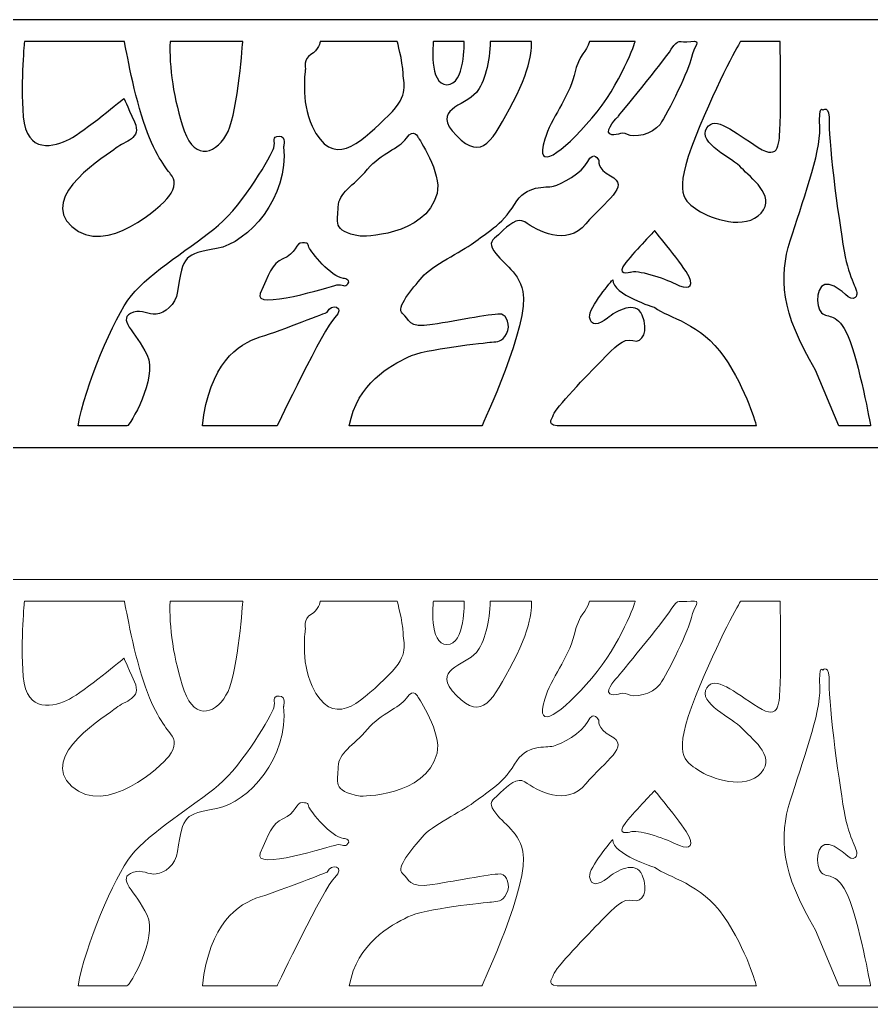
# Model space of a CAD drawing. Header units: centimetres. Extents: x -18.3 to 17.5, y 16.3 to 23.2.
# Drawn here: x -4.81 to 1.12, y 16.28 to 23.16 of the extents above; entities that cross this region are included whole.
import ezdxf

# ---------------------------------------------------------------- set-up
doc = ezdxf.new("R2010")
doc.units = ezdxf.units.CM
doc.header["$MEASUREMENT"] = 0
doc.layers.add('layer 1', color=7, linetype='Continuous')

msp = doc.modelspace()

# ---------------------------------------------------------------- linework, layer by layer
at = {"layer": 'layer 1', "color": 177}
for points, knots in [([(-18.25064, 23.15894), (-18.25064, 23.15894), (17.49734, 23.15894), (17.49734, 23.15894), (17.49734, 23.15894), (17.49734, 23.15894), (17.49734, 20.17994), (17.49734, 20.17994), (17.49734, 20.17994), (17.49734, 20.17994), (-18.25064, 20.17994), (-18.25064, 20.17994), (-18.25064, 20.17994), (-18.25064, 20.17994), (-18.25064, 23.15894), (-18.25064, 23.15894)], [0, 0, 0, 0, 0.2, 0.2, 0.2, 0.2, 0.4, 0.4, 0.4, 0.4, 0.6, 0.6, 0.6, 0.6, 1, 1, 1, 1]), ([(-4.77933, 23.00815), (-4.77933, 23.00815), (-4.08316, 23.00815), (-4.08316, 23.00815), (-4.08316, 23.00815), (-4.08316, 23.00815), (-4.02549, 22.67717), (-3.95135, 22.45073), (-3.95135, 22.45073), (-3.8772, 22.2243), (-3.79481, 22.12549), (-3.76185, 22.08432), (-3.76185, 22.08432), (-3.7289, 22.04315), (-3.72478, 21.99375), (-3.77421, 21.92788), (-3.77421, 21.92788), (-3.82364, 21.862), (-4.21086, 21.50382), (-4.44978, 21.71791), (-4.44978, 21.71791), (-4.68871, 21.93199), (-4.1985, 22.21607), (-4.14083, 22.26547), (-4.14083, 22.26547), (-4.08316, 22.31487), (-3.95958, 22.32723), (-4.01313, 22.44662), (-4.01313, 22.44662), (-4.06669, 22.56601), (-4.08728, 22.6113), (-4.08728, 22.6113), (-4.08728, 22.6113), (-4.08728, 22.6113), (-4.36328, 22.38075), (-4.46626, 22.32723), (-4.46626, 22.32723), (-4.56924, 22.2737), (-4.76697, 22.22018), (-4.78757, 22.48367), (-4.78757, 22.48367), (-4.80816, 22.74716), (-4.77933, 23.00815), (-4.77933, 23.00815)], [0, 0, 0, 0, 0.0833333, 0.0833333, 0.0833333, 0.0833333, 0.1666667, 0.1666667, 0.1666667, 0.1666667, 0.25, 0.25, 0.25, 0.25, 0.3333333, 0.3333333, 0.3333333, 0.3333333, 0.4166667, 0.4166667, 0.4166667, 0.4166667, 0.5, 0.5, 0.5, 0.5, 0.5833333, 0.5833333, 0.5833333, 0.5833333, 0.6666667, 0.6666667, 0.6666667, 0.6666667, 0.75, 0.75, 0.75, 0.75, 0.8333333, 0.8333333, 0.8333333, 0.8333333, 1, 1, 1, 1]), ([(-3.76598, 23.00815), (-3.76598, 23.00815), (-3.2593, 23.00815), (-3.2593, 23.00815), (-3.2593, 23.00815), (-3.2593, 23.00815), (-3.29225, 22.53308), (-3.36228, 22.38075), (-3.36228, 22.38075), (-3.43231, 22.22842), (-3.59296, 22.16666), (-3.66711, 22.38486), (-3.66711, 22.38486), (-3.74126, 22.60306), (-3.77421, 22.83524), (-3.76598, 23.00815)], [0, 0, 0, 0, 0.2, 0.2, 0.2, 0.2, 0.4, 0.4, 0.4, 0.4, 0.6, 0.6, 0.6, 0.6, 1, 1, 1, 1]), ([(-2.71967, 23.00815), (-2.71967, 23.00815), (-2.18415, 23.00815), (-2.18415, 23.00815), (-2.18415, 23.00815), (-2.18415, 23.00815), (-2.14708, 22.87479), (-2.14296, 22.78421), (-2.14296, 22.78421), (-2.13884, 22.69364), (-2.09765, 22.62777), (-2.27478, 22.46309), (-2.27478, 22.46309), (-2.45191, 22.29841), (-2.63292, 22.11471), (-2.77734, 22.4178), (-2.77734, 22.4178), (-2.85972, 22.59071), (-2.82265, 22.81715), (-2.82265, 22.81715), (-2.82265, 22.81715), (-2.82265, 22.81715), (-2.83912, 22.88714), (-2.78557, 22.91596), (-2.78557, 22.91596), (-2.73202, 22.94477), (-2.71967, 23.00815), (-2.71967, 23.00815)], [0, 0, 0, 0, 0.125, 0.125, 0.125, 0.125, 0.25, 0.25, 0.25, 0.25, 0.375, 0.375, 0.375, 0.375, 0.5, 0.5, 0.5, 0.5, 0.625, 0.625, 0.625, 0.625, 0.75, 0.75, 0.75, 0.75, 1, 1, 1, 1]), ([(-1.93288, 23.00815), (-1.93288, 23.00815), (-1.71867, 23.00815), (-1.71867, 23.00815), (-1.71867, 23.00815), (-1.71867, 23.00815), (-1.71043, 22.70599), (-1.83813, 22.70599), (-1.83813, 22.70599), (-1.96583, 22.70599), (-1.93288, 23.00815), (-1.93288, 23.00815)], [0, 0, 0, 0, 0.25, 0.25, 0.25, 0.25, 0.5, 0.5, 0.5, 0.5, 1, 1, 1, 1]), ([(-1.53742, 23.00815), (-1.53742, 23.00815), (-1.24907, 23.00815), (-1.24907, 23.00815), (-1.24907, 23.00815), (-1.24907, 23.00815), (-1.23259, 22.8542), (-1.37677, 22.5866), (-1.37677, 22.5866), (-1.52094, 22.31899), (-1.59097, 22.16666), (-1.77222, 22.35193), (-1.77222, 22.35193), (-1.95347, 22.53719), (-1.71867, 22.55366), (-1.63216, 22.65247), (-1.63216, 22.65247), (-1.57865, 22.71359), (-1.53742, 22.87229), (-1.53742, 23.00815)], [0, 0, 0, 0, 0.1666667, 0.1666667, 0.1666667, 0.1666667, 0.3333333, 0.3333333, 0.3333333, 0.3333333, 0.5, 0.5, 0.5, 0.5, 0.6666667, 0.6666667, 0.6666667, 0.6666667, 1, 1, 1, 1]), ([(-0.84528, 23.00815), (-0.84528, 23.00815), (-0.52667, 23.00815), (-0.52667, 23.00815), (-0.52667, 23.00815), (-0.52667, 23.00815), (-0.62354, 22.71328), (-0.83021, 22.47221), (-0.83021, 22.47221), (-1.03688, 22.23115), (-1.23026, 22.08662), (-1.15743, 22.32585), (-1.15743, 22.32585), (-1.11223, 22.47436), (-0.99382, 22.60781), (-0.95292, 22.77139), (-0.95292, 22.77139), (-0.91202, 22.93497), (-0.86896, 22.92636), (-0.84528, 23.00815)], [0, 0, 0, 0, 0.1666667, 0.1666667, 0.1666667, 0.1666667, 0.3333333, 0.3333333, 0.3333333, 0.3333333, 0.5, 0.5, 0.5, 0.5, 0.6666667, 0.6666667, 0.6666667, 0.6666667, 1, 1, 1, 1]), ([(-0.64715, 22.48367), (-0.64715, 22.48367), (-0.7419, 22.38898), (-0.70482, 22.36428), (-0.70482, 22.36428), (-0.66775, 22.33958), (-0.62244, 22.38486), (-0.58124, 22.36016), (-0.58124, 22.36016), (-0.54005, 22.33546), (-0.40823, 22.35604), (-0.35468, 22.43015), (-0.35468, 22.43015), (-0.30113, 22.50426), (-0.14871, 22.82127), (-0.13635, 22.89537), (-0.13635, 22.89537), (-0.124, 22.96948), (-0.05397, 23.0205), (-0.14048, 23.00815), (-0.14048, 23.00815), (-0.22698, 22.9958), (-0.22286, 23.03535), (-0.27641, 22.95301), (-0.27641, 22.95301), (-0.32996, 22.87067), (-0.64715, 22.48367), (-0.64715, 22.48367)], [0, 0, 0, 0, 0.125, 0.125, 0.125, 0.125, 0.25, 0.25, 0.25, 0.25, 0.375, 0.375, 0.375, 0.375, 0.5, 0.5, 0.5, 0.5, 0.625, 0.625, 0.625, 0.625, 0.75, 0.75, 0.75, 0.75, 1, 1, 1, 1]), ([(0.20555, 23.00815), (0.20555, 23.00815), (0.48154, 23.00815), (0.48154, 23.00815), (0.48154, 23.00815), (0.48154, 23.00815), (0.48978, 22.54543), (0.48154, 22.42603), (0.48154, 22.42603), (0.4733, 22.30664), (0.48505, 22.17077), (0.32913, 22.26959), (0.32913, 22.26959), (0.16024, 22.37663), (0.02842, 22.49602), (-0.02925, 22.40545), (-0.02925, 22.40545), (-0.09695, 22.29912), (0.15612, 22.19136), (0.21379, 22.12549), (0.21379, 22.12549), (0.27146, 22.05962), (0.45683, 21.93611), (0.34973, 21.8126), (0.34973, 21.8126), (0.24262, 21.68909), (-0.00042, 21.77143), (-0.09104, 21.83319), (-0.09104, 21.83319), (-0.18167, 21.89494), (-0.27229, 21.93199), (-0.10752, 22.34369), (-0.10752, 22.34369), (0.05725, 22.75539), (0.20555, 23.00815), (0.20555, 23.00815)], [0, 0, 0, 0, 0.1, 0.1, 0.1, 0.1, 0.2, 0.2, 0.2, 0.2, 0.3, 0.3, 0.3, 0.3, 0.4, 0.4, 0.4, 0.4, 0.5, 0.5, 0.5, 0.5, 0.6, 0.6, 0.6, 0.6, 0.7, 0.7, 0.7, 0.7, 0.8, 0.8, 0.8, 0.8, 1, 1, 1, 1]), ([(0.88936, 20.32913), (0.88936, 20.32913), (1.1118, 20.32913), (1.1118, 20.32913), (1.1118, 20.32913), (1.1118, 20.32913), (1.02941, 20.77923), (0.95527, 20.95215), (0.95527, 20.95215), (0.88112, 21.12506), (0.81521, 21.07566), (0.7699, 21.11683), (0.7699, 21.11683), (0.72458, 21.158), (0.7287, 21.33915), (0.82345, 21.31445), (0.82345, 21.31445), (0.91819, 21.28974), (0.96762, 21.18682), (1.0047, 21.22387), (1.0047, 21.22387), (1.04177, 21.26092), (0.97175, 21.32268), (0.93467, 21.50794), (0.93467, 21.50794), (0.89759, 21.69321), (0.81933, 22.29017), (0.82345, 22.43427), (0.82345, 22.43427), (0.82757, 22.57836), (0.77814, 22.52896), (0.77814, 22.52896), (0.77814, 22.52896), (0.77814, 22.52896), (0.7493, 22.57836), (0.75754, 22.40545), (0.75754, 22.40545), (0.76578, 22.23254), (0.62984, 21.87024), (0.55157, 21.6191), (0.55157, 21.6191), (0.4733, 21.36797), (0.48566, 21.12094), (0.7287, 20.71748), (0.7287, 20.71748), (0.7287, 20.71748), (0.88936, 20.32913), (0.88936, 20.32913)], [0, 0, 0, 0, 0.0769231, 0.0769231, 0.0769231, 0.0769231, 0.1538462, 0.1538462, 0.1538462, 0.1538462, 0.2307692, 0.2307692, 0.2307692, 0.2307692, 0.3076923, 0.3076923, 0.3076923, 0.3076923, 0.3846154, 0.3846154, 0.3846154, 0.3846154, 0.4615385, 0.4615385, 0.4615385, 0.4615385, 0.5384615, 0.5384615, 0.5384615, 0.5384615, 0.6153846, 0.6153846, 0.6153846, 0.6153846, 0.6923077, 0.6923077, 0.6923077, 0.6923077, 0.7692308, 0.7692308, 0.7692308, 0.7692308, 0.8461538, 0.8461538, 0.8461538, 0.8461538, 1, 1, 1, 1]), ([(-2.44129, 21.65068), (-2.44129, 21.65068), (-1.9864, 21.6426), (-1.90723, 21.94939), (-1.90723, 21.94939), (-1.87103, 22.08969), (-2.03848, 22.33862), (-2.03848, 22.33862), (-2.03848, 22.33862), (-2.03848, 22.33862), (-2.06564, 22.41103), (-2.11995, 22.33409), (-2.11995, 22.33409), (-2.17426, 22.25715), (-2.29193, 22.23452), (-2.3915, 22.11685), (-2.3915, 22.11685), (-2.49107, 21.99918), (-2.59517, 21.95392), (-2.59517, 21.85435), (-2.59517, 21.85435), (-2.59517, 21.75478), (-2.64495, 21.68689), (-2.44129, 21.65068)], [0, 0, 0, 0, 0.1428571, 0.1428571, 0.1428571, 0.1428571, 0.2857143, 0.2857143, 0.2857143, 0.2857143, 0.4285714, 0.4285714, 0.4285714, 0.4285714, 0.5714286, 0.5714286, 0.5714286, 0.5714286, 0.7142857, 0.7142857, 0.7142857, 0.7142857, 1, 1, 1, 1]), ([(-4.40552, 20.32913), (-4.40552, 20.32913), (-4.08418, 20.32913), (-4.06608, 20.32913), (-4.06608, 20.32913), (-4.04797, 20.32913), (-3.84883, 20.65952), (-3.92577, 20.82245), (-3.92577, 20.82245), (-4.00271, 20.98538), (-4.14754, 21.08043), (-4.02082, 21.12116), (-4.02082, 21.12116), (-3.95768, 21.14145), (-3.91991, 21.102), (-3.86253, 21.10863), (-3.86253, 21.10863), (-3.80475, 21.1153), (-3.72754, 21.16832), (-3.71306, 21.26598), (-3.71306, 21.26598), (-3.6756, 21.51864), (-3.66327, 21.52396), (-3.4415, 21.56469), (-3.4415, 21.56469), (-3.21973, 21.60543), (-2.93913, 21.92224), (-2.97534, 22.27526), (-2.97534, 22.27526), (-2.97534, 22.27526), (-2.95271, 22.34767), (-3.00702, 22.34767), (-3.00702, 22.34767), (-3.06133, 22.34767), (-3.02965, 22.31146), (-3.04323, 22.2662), (-3.04323, 22.2662), (-3.0568, 22.22095), (-3.25594, 21.87245), (-3.42793, 21.72762), (-3.42793, 21.72762), (-3.59991, 21.5828), (-3.90767, 21.39724), (-4.03439, 21.23883), (-4.03439, 21.23883), (-4.16112, 21.08043), (-4.36026, 20.60068), (-4.40552, 20.32913)], [0, 0, 0, 0, 0.0769231, 0.0769231, 0.0769231, 0.0769231, 0.1538462, 0.1538462, 0.1538462, 0.1538462, 0.2307692, 0.2307692, 0.2307692, 0.2307692, 0.3076923, 0.3076923, 0.3076923, 0.3076923, 0.3846154, 0.3846154, 0.3846154, 0.3846154, 0.4615385, 0.4615385, 0.4615385, 0.4615385, 0.5384615, 0.5384615, 0.5384615, 0.5384615, 0.6153846, 0.6153846, 0.6153846, 0.6153846, 0.6923077, 0.6923077, 0.6923077, 0.6923077, 0.7692308, 0.7692308, 0.7692308, 0.7692308, 0.8461538, 0.8461538, 0.8461538, 0.8461538, 1, 1, 1, 1]), ([(-2.51822, 20.32913), (-2.51822, 20.32913), (-1.59495, 20.32913), (-1.59495, 20.32913), (-1.59495, 20.32913), (-1.59495, 20.32913), (-1.25975, 21.04693), (-1.30982, 21.26598), (-1.30982, 21.26598), (-1.34602, 21.42439), (-1.46369, 21.4606), (-1.52253, 21.56922), (-1.52253, 21.56922), (-1.5472, 21.61476), (-1.50389, 21.63713), (-1.4652, 21.67496), (-1.4652, 21.67496), (-1.41163, 21.72733), (-1.34617, 21.78442), (-1.29624, 21.75025), (-1.29624, 21.75025), (-1.21025, 21.69142), (-1.00658, 21.57374), (-0.87081, 21.73668), (-0.87081, 21.73668), (-0.73503, 21.89961), (-0.55645, 21.99702), (-0.69882, 22.07159), (-0.69882, 22.07159), (-0.79387, 22.12137), (-0.78029, 22.18021), (-0.78029, 22.18021), (-0.78029, 22.18021), (-0.78029, 22.18021), (-0.81649, 22.25263), (-0.85723, 22.17116), (-0.85723, 22.17116), (-0.89796, 22.08969), (-1.04279, 22.01275), (-1.0971, 21.99918), (-1.0971, 21.99918), (-1.15141, 21.9856), (-1.28266, 22.01728), (-1.36865, 21.87245), (-1.36865, 21.87245), (-1.45464, 21.72762), (-1.57232, 21.66879), (-1.65378, 21.60543), (-1.65378, 21.60543), (-1.73525, 21.54206), (-1.94344, 21.44702), (-2.01133, 21.36556), (-2.01133, 21.36556), (-2.07922, 21.28409), (-2.19689, 21.15284), (-2.1471, 21.11211), (-2.1471, 21.11211), (-2.09732, 21.07137), (-2.11542, 21.00801), (-1.93891, 21.03517), (-1.93891, 21.03517), (-1.7624, 21.06232), (-1.49538, 21.11663), (-1.45917, 21.10758), (-1.45917, 21.10758), (-1.42296, 21.09853), (-1.39128, 21.03064), (-1.42296, 20.9718), (-1.42296, 20.9718), (-1.45464, 20.91297), (-1.48633, 20.91749), (-1.52706, 20.91297), (-1.52706, 20.91297), (-1.56779, 20.90844), (-1.99322, 20.86771), (-2.1109, 20.80887), (-2.1109, 20.80887), (-2.22857, 20.75004), (-2.46392, 20.62784), (-2.51822, 20.32913)], [0, 0, 0, 0, 0.047619, 0.047619, 0.047619, 0.047619, 0.0952381, 0.0952381, 0.0952381, 0.0952381, 0.1428571, 0.1428571, 0.1428571, 0.1428571, 0.1904762, 0.1904762, 0.1904762, 0.1904762, 0.2380952, 0.2380952, 0.2380952, 0.2380952, 0.2857143, 0.2857143, 0.2857143, 0.2857143, 0.3333333, 0.3333333, 0.3333333, 0.3333333, 0.3809524, 0.3809524, 0.3809524, 0.3809524, 0.4285714, 0.4285714, 0.4285714, 0.4285714, 0.4761905, 0.4761905, 0.4761905, 0.4761905, 0.5238095, 0.5238095, 0.5238095, 0.5238095, 0.5714286, 0.5714286, 0.5714286, 0.5714286, 0.6190476, 0.6190476, 0.6190476, 0.6190476, 0.6666667, 0.6666667, 0.6666667, 0.6666667, 0.7142857, 0.7142857, 0.7142857, 0.7142857, 0.7619048, 0.7619048, 0.7619048, 0.7619048, 0.8095238, 0.8095238, 0.8095238, 0.8095238, 0.8571429, 0.8571429, 0.8571429, 0.8571429, 0.9047619, 0.9047619, 0.9047619, 0.9047619, 1, 1, 1, 1]), ([(-0.39172, 21.68909), (-0.39172, 21.68909), (-0.18991, 21.44619), (-0.15283, 21.36797), (-0.15283, 21.36797), (-0.11576, 21.28974), (-0.16931, 21.27739), (-0.24758, 21.31856), (-0.24758, 21.31856), (-0.32585, 21.35973), (-0.51945, 21.42149), (-0.56065, 21.4009), (-0.56065, 21.4009), (-0.56065, 21.4009), (-0.67187, 21.37208), (-0.5936, 21.46677), (-0.5936, 21.46677), (-0.51533, 21.56146), (-0.39172, 21.68909), (-0.39172, 21.68909)], [0, 0, 0, 0, 0.1666667, 0.1666667, 0.1666667, 0.1666667, 0.3333333, 0.3333333, 0.3333333, 0.3333333, 0.5, 0.5, 0.5, 0.5, 0.6666667, 0.6666667, 0.6666667, 0.6666667, 1, 1, 1, 1]), ([(-2.55896, 21.3565), (-2.55896, 21.3565), (-2.50465, 21.35198), (-2.52728, 21.3203), (-2.52728, 21.3203), (-2.54991, 21.28862), (-2.56348, 21.3203), (-2.60422, 21.31124), (-2.60422, 21.31124), (-2.64495, 21.30219), (-3.19396, 21.12817), (-3.13827, 21.25241), (-3.13827, 21.25241), (-3.07943, 21.38366), (-3.05735, 21.46128), (-2.97986, 21.49228), (-2.97986, 21.49228), (-2.88935, 21.52849), (-2.88935, 21.60995), (-2.84409, 21.60543), (-2.84409, 21.60543), (-2.79883, 21.6009), (-2.81241, 21.60543), (-2.79883, 21.57374), (-2.79883, 21.57374), (-2.78525, 21.54206), (-2.64495, 21.36556), (-2.55896, 21.3565)], [0, 0, 0, 0, 0.125, 0.125, 0.125, 0.125, 0.25, 0.25, 0.25, 0.25, 0.375, 0.375, 0.375, 0.375, 0.5, 0.5, 0.5, 0.5, 0.625, 0.625, 0.625, 0.625, 0.75, 0.75, 0.75, 0.75, 1, 1, 1, 1]), ([(-0.39172, 20.32913), (-0.39172, 20.32913), (0.31625, 20.32913), (0.31625, 20.32913), (0.31625, 20.32913), (0.31625, 20.32913), (0.25056, 20.57875), (0.08999, 20.81197), (0.08999, 20.81197), (-0.07058, 21.04518), (-0.29684, 21.08162), (-0.39172, 21.1545), (-0.39172, 21.1545), (-0.39172, 21.1545), (-0.68423, 21.24446), (-0.68423, 21.34738), (-0.68423, 21.34738), (-0.68423, 21.34738), (-0.85312, 21.15388), (-0.84488, 21.08801), (-0.84488, 21.08801), (-0.83664, 21.02214), (-0.78309, 21.03037), (-0.7213, 21.07978), (-0.7213, 21.07978), (-0.65951, 21.12918), (-0.52357, 21.2074), (-0.47826, 21.10036), (-0.47826, 21.10036), (-0.43295, 20.99332), (-0.47414, 20.90275), (-0.54417, 20.92333), (-0.54417, 20.92333), (-0.6142, 20.94391), (-0.66775, 20.87804), (-0.7625, 20.78335), (-0.7625, 20.78335), (-0.85724, 20.68866), (-1.08792, 20.44576), (-1.09616, 20.40871), (-1.09616, 20.40871), (-1.1044, 20.37165), (-1.16207, 20.32501), (-1.03025, 20.32913), (-1.03025, 20.32913), (-0.95568, 20.33146), (-0.39172, 20.32913), (-0.39172, 20.32913)], [0, 0, 0, 0, 0.0769231, 0.0769231, 0.0769231, 0.0769231, 0.1538462, 0.1538462, 0.1538462, 0.1538462, 0.2307692, 0.2307692, 0.2307692, 0.2307692, 0.3076923, 0.3076923, 0.3076923, 0.3076923, 0.3846154, 0.3846154, 0.3846154, 0.3846154, 0.4615385, 0.4615385, 0.4615385, 0.4615385, 0.5384615, 0.5384615, 0.5384615, 0.5384615, 0.6153846, 0.6153846, 0.6153846, 0.6153846, 0.6923077, 0.6923077, 0.6923077, 0.6923077, 0.7692308, 0.7692308, 0.7692308, 0.7692308, 0.8461538, 0.8461538, 0.8461538, 0.8461538, 1, 1, 1, 1]), ([(-3.54107, 20.32913), (-3.54107, 20.32913), (-3.0206, 20.32913), (-3.0206, 20.32913), (-3.0206, 20.32913), (-3.0206, 20.32913), (-2.69473, 21.01253), (-2.61779, 21.08495), (-2.61779, 21.08495), (-2.54085, 21.15736), (-2.64495, 21.18905), (-2.67211, 21.12116), (-2.67211, 21.12116), (-2.67211, 21.12116), (-2.97986, 20.99896), (-3.13827, 20.94917), (-3.13827, 20.94917), (-3.29668, 20.89939), (-3.49129, 20.76361), (-3.54107, 20.32913)], [0, 0, 0, 0, 0.1666667, 0.1666667, 0.1666667, 0.1666667, 0.3333333, 0.3333333, 0.3333333, 0.3333333, 0.5, 0.5, 0.5, 0.5, 0.6666667, 0.6666667, 0.6666667, 0.6666667, 1, 1, 1, 1])]:
    msp.add_open_spline(points, degree=3, knots=knots, dxfattribs=at)
at = {"layer": 'layer 1', "color": 242, "lineweight": 9}
for points, knots in [([(-18.25064, 19.25835), (-18.25064, 19.25835), (17.49734, 19.25835), (17.49734, 19.25835), (17.49734, 19.25835), (17.49734, 19.25835), (17.49734, 16.27935), (17.49734, 16.27935), (17.49734, 16.27935), (17.49734, 16.27935), (-18.25064, 16.27935), (-18.25064, 16.27935), (-18.25064, 16.27935), (-18.25064, 16.27935), (-18.25064, 19.25835), (-18.25064, 19.25835)], [0, 0, 0, 0, 0.2, 0.2, 0.2, 0.2, 0.4, 0.4, 0.4, 0.4, 0.6, 0.6, 0.6, 0.6, 1, 1, 1, 1]), ([(-0.64715, 18.58308), (-0.64715, 18.58308), (-0.7419, 18.48839), (-0.70482, 18.46369), (-0.70482, 18.46369), (-0.66775, 18.43899), (-0.62244, 18.48427), (-0.58124, 18.45957), (-0.58124, 18.45957), (-0.54005, 18.43487), (-0.40823, 18.45545), (-0.35468, 18.52956), (-0.35468, 18.52956), (-0.30113, 18.60367), (-0.14871, 18.92068), (-0.13635, 18.99478), (-0.13635, 18.99478), (-0.124, 19.06889), (-0.05397, 19.11991), (-0.14048, 19.10756), (-0.14048, 19.10756), (-0.22698, 19.09521), (-0.22286, 19.13476), (-0.27641, 19.05242), (-0.27641, 19.05242), (-0.32996, 18.97008), (-0.64715, 18.58308), (-0.64715, 18.58308)], [0, 0, 0, 0, 0.125, 0.125, 0.125, 0.125, 0.25, 0.25, 0.25, 0.25, 0.375, 0.375, 0.375, 0.375, 0.5, 0.5, 0.5, 0.5, 0.625, 0.625, 0.625, 0.625, 0.75, 0.75, 0.75, 0.75, 1, 1, 1, 1]), ([(-4.77933, 19.10756), (-4.77933, 19.10756), (-4.08316, 19.10756), (-4.08316, 19.10756), (-4.08316, 19.10756), (-4.08316, 19.10756), (-4.02549, 18.77658), (-3.95135, 18.55014), (-3.95135, 18.55014), (-3.8772, 18.32371), (-3.79481, 18.2249), (-3.76185, 18.18373), (-3.76185, 18.18373), (-3.7289, 18.14256), (-3.72478, 18.09316), (-3.77421, 18.02729), (-3.77421, 18.02729), (-3.82364, 17.96141), (-4.21086, 17.60323), (-4.44978, 17.81732), (-4.44978, 17.81732), (-4.68871, 18.0314), (-4.1985, 18.31548), (-4.14083, 18.36488), (-4.14083, 18.36488), (-4.08316, 18.41428), (-3.95958, 18.42664), (-4.01313, 18.54603), (-4.01313, 18.54603), (-4.06669, 18.66542), (-4.08728, 18.71071), (-4.08728, 18.71071), (-4.08728, 18.71071), (-4.08728, 18.71071), (-4.36328, 18.48016), (-4.46626, 18.42664), (-4.46626, 18.42664), (-4.56924, 18.37311), (-4.76697, 18.31959), (-4.78757, 18.58308), (-4.78757, 18.58308), (-4.80816, 18.84657), (-4.77933, 19.10756), (-4.77933, 19.10756)], [0, 0, 0, 0, 0.0833333, 0.0833333, 0.0833333, 0.0833333, 0.1666667, 0.1666667, 0.1666667, 0.1666667, 0.25, 0.25, 0.25, 0.25, 0.3333333, 0.3333333, 0.3333333, 0.3333333, 0.4166667, 0.4166667, 0.4166667, 0.4166667, 0.5, 0.5, 0.5, 0.5, 0.5833333, 0.5833333, 0.5833333, 0.5833333, 0.6666667, 0.6666667, 0.6666667, 0.6666667, 0.75, 0.75, 0.75, 0.75, 0.8333333, 0.8333333, 0.8333333, 0.8333333, 1, 1, 1, 1]), ([(-3.76598, 19.10756), (-3.76598, 19.10756), (-3.2593, 19.10756), (-3.2593, 19.10756), (-3.2593, 19.10756), (-3.2593, 19.10756), (-3.29225, 18.63249), (-3.36228, 18.48016), (-3.36228, 18.48016), (-3.43231, 18.32783), (-3.59296, 18.26607), (-3.66711, 18.48427), (-3.66711, 18.48427), (-3.74126, 18.70247), (-3.77421, 18.93465), (-3.76598, 19.10756)], [0, 0, 0, 0, 0.2, 0.2, 0.2, 0.2, 0.4, 0.4, 0.4, 0.4, 0.6, 0.6, 0.6, 0.6, 1, 1, 1, 1]), ([(-2.71967, 19.10756), (-2.71967, 19.10756), (-2.18415, 19.10756), (-2.18415, 19.10756), (-2.18415, 19.10756), (-2.18415, 19.10756), (-2.14708, 18.9742), (-2.14296, 18.88362), (-2.14296, 18.88362), (-2.13884, 18.79305), (-2.09765, 18.72718), (-2.27478, 18.5625), (-2.27478, 18.5625), (-2.45191, 18.39782), (-2.63292, 18.21412), (-2.77734, 18.51721), (-2.77734, 18.51721), (-2.85972, 18.69012), (-2.82265, 18.91656), (-2.82265, 18.91656), (-2.82265, 18.91656), (-2.82265, 18.91656), (-2.83912, 18.98655), (-2.78557, 19.01537), (-2.78557, 19.01537), (-2.73202, 19.04418), (-2.71967, 19.10756), (-2.71967, 19.10756)], [0, 0, 0, 0, 0.125, 0.125, 0.125, 0.125, 0.25, 0.25, 0.25, 0.25, 0.375, 0.375, 0.375, 0.375, 0.5, 0.5, 0.5, 0.5, 0.625, 0.625, 0.625, 0.625, 0.75, 0.75, 0.75, 0.75, 1, 1, 1, 1]), ([(-1.93288, 19.10756), (-1.93288, 19.10756), (-1.71867, 19.10756), (-1.71867, 19.10756), (-1.71867, 19.10756), (-1.71867, 19.10756), (-1.71043, 18.8054), (-1.83813, 18.8054), (-1.83813, 18.8054), (-1.96583, 18.8054), (-1.93288, 19.10756), (-1.93288, 19.10756)], [0, 0, 0, 0, 0.25, 0.25, 0.25, 0.25, 0.5, 0.5, 0.5, 0.5, 1, 1, 1, 1]), ([(-1.53742, 19.10756), (-1.53742, 19.10756), (-1.24907, 19.10756), (-1.24907, 19.10756), (-1.24907, 19.10756), (-1.24907, 19.10756), (-1.23259, 18.95361), (-1.37677, 18.68601), (-1.37677, 18.68601), (-1.52094, 18.4184), (-1.59097, 18.26607), (-1.77222, 18.45134), (-1.77222, 18.45134), (-1.95347, 18.6366), (-1.71867, 18.65307), (-1.63216, 18.75188), (-1.63216, 18.75188), (-1.57865, 18.813), (-1.53742, 18.9717), (-1.53742, 19.10756)], [0, 0, 0, 0, 0.1666667, 0.1666667, 0.1666667, 0.1666667, 0.3333333, 0.3333333, 0.3333333, 0.3333333, 0.5, 0.5, 0.5, 0.5, 0.6666667, 0.6666667, 0.6666667, 0.6666667, 1, 1, 1, 1]), ([(-0.84528, 19.10756), (-0.84528, 19.10756), (-0.52667, 19.10756), (-0.52667, 19.10756), (-0.52667, 19.10756), (-0.52667, 19.10756), (-0.62354, 18.81269), (-0.83021, 18.57162), (-0.83021, 18.57162), (-1.03688, 18.33056), (-1.23026, 18.18603), (-1.15743, 18.42526), (-1.15743, 18.42526), (-1.11223, 18.57377), (-0.99382, 18.70722), (-0.95292, 18.8708), (-0.95292, 18.8708), (-0.91202, 19.03438), (-0.86896, 19.02577), (-0.84528, 19.10756)], [0, 0, 0, 0, 0.1666667, 0.1666667, 0.1666667, 0.1666667, 0.3333333, 0.3333333, 0.3333333, 0.3333333, 0.5, 0.5, 0.5, 0.5, 0.6666667, 0.6666667, 0.6666667, 0.6666667, 1, 1, 1, 1]), ([(0.20555, 19.10756), (0.20555, 19.10756), (0.48154, 19.10756), (0.48154, 19.10756), (0.48154, 19.10756), (0.48154, 19.10756), (0.48978, 18.64484), (0.48154, 18.52544), (0.48154, 18.52544), (0.4733, 18.40605), (0.48505, 18.27018), (0.32913, 18.369), (0.32913, 18.369), (0.16024, 18.47604), (0.02842, 18.59543), (-0.02925, 18.50486), (-0.02925, 18.50486), (-0.09695, 18.39853), (0.15612, 18.29077), (0.21379, 18.2249), (0.21379, 18.2249), (0.27146, 18.15903), (0.45683, 18.03552), (0.34973, 17.91201), (0.34973, 17.91201), (0.24262, 17.7885), (-0.00042, 17.87084), (-0.09104, 17.9326), (-0.09104, 17.9326), (-0.18167, 17.99435), (-0.27229, 18.0314), (-0.10752, 18.4431), (-0.10752, 18.4431), (0.05725, 18.8548), (0.20555, 19.10756), (0.20555, 19.10756)], [0, 0, 0, 0, 0.1, 0.1, 0.1, 0.1, 0.2, 0.2, 0.2, 0.2, 0.3, 0.3, 0.3, 0.3, 0.4, 0.4, 0.4, 0.4, 0.5, 0.5, 0.5, 0.5, 0.6, 0.6, 0.6, 0.6, 0.7, 0.7, 0.7, 0.7, 0.8, 0.8, 0.8, 0.8, 1, 1, 1, 1]), ([(0.88936, 16.42854), (0.88936, 16.42854), (1.1118, 16.42854), (1.1118, 16.42854), (1.1118, 16.42854), (1.1118, 16.42854), (1.02941, 16.87864), (0.95527, 17.05156), (0.95527, 17.05156), (0.88112, 17.22447), (0.81521, 17.17507), (0.7699, 17.21624), (0.7699, 17.21624), (0.72458, 17.25741), (0.7287, 17.43856), (0.82345, 17.41386), (0.82345, 17.41386), (0.91819, 17.38915), (0.96762, 17.28623), (1.0047, 17.32328), (1.0047, 17.32328), (1.04177, 17.36033), (0.97175, 17.42209), (0.93467, 17.60735), (0.93467, 17.60735), (0.89759, 17.79262), (0.81933, 18.38958), (0.82345, 18.53368), (0.82345, 18.53368), (0.82757, 18.67777), (0.77814, 18.62837), (0.77814, 18.62837), (0.77814, 18.62837), (0.77814, 18.62837), (0.7493, 18.67777), (0.75754, 18.50486), (0.75754, 18.50486), (0.76578, 18.33195), (0.62984, 17.96965), (0.55157, 17.71851), (0.55157, 17.71851), (0.4733, 17.46738), (0.48566, 17.22035), (0.7287, 16.81689), (0.7287, 16.81689), (0.7287, 16.81689), (0.88936, 16.42854), (0.88936, 16.42854)], [0, 0, 0, 0, 0.0769231, 0.0769231, 0.0769231, 0.0769231, 0.1538462, 0.1538462, 0.1538462, 0.1538462, 0.2307692, 0.2307692, 0.2307692, 0.2307692, 0.3076923, 0.3076923, 0.3076923, 0.3076923, 0.3846154, 0.3846154, 0.3846154, 0.3846154, 0.4615385, 0.4615385, 0.4615385, 0.4615385, 0.5384615, 0.5384615, 0.5384615, 0.5384615, 0.6153846, 0.6153846, 0.6153846, 0.6153846, 0.6923077, 0.6923077, 0.6923077, 0.6923077, 0.7692308, 0.7692308, 0.7692308, 0.7692308, 0.8461538, 0.8461538, 0.8461538, 0.8461538, 1, 1, 1, 1]), ([(-2.44129, 17.75009), (-2.44129, 17.75009), (-1.9864, 17.74201), (-1.90723, 18.0488), (-1.90723, 18.0488), (-1.87103, 18.1891), (-2.03848, 18.43803), (-2.03848, 18.43803), (-2.03848, 18.43803), (-2.03848, 18.43803), (-2.06564, 18.51044), (-2.11995, 18.4335), (-2.11995, 18.4335), (-2.17426, 18.35656), (-2.29193, 18.33393), (-2.3915, 18.21626), (-2.3915, 18.21626), (-2.49107, 18.09859), (-2.59517, 18.05333), (-2.59517, 17.95376), (-2.59517, 17.95376), (-2.59517, 17.85419), (-2.64495, 17.7863), (-2.44129, 17.75009)], [0, 0, 0, 0, 0.1428571, 0.1428571, 0.1428571, 0.1428571, 0.2857143, 0.2857143, 0.2857143, 0.2857143, 0.4285714, 0.4285714, 0.4285714, 0.4285714, 0.5714286, 0.5714286, 0.5714286, 0.5714286, 0.7142857, 0.7142857, 0.7142857, 0.7142857, 1, 1, 1, 1]), ([(-4.40552, 16.42854), (-4.40552, 16.42854), (-4.08418, 16.42854), (-4.06608, 16.42854), (-4.06608, 16.42854), (-4.04797, 16.42854), (-3.84883, 16.75893), (-3.92577, 16.92186), (-3.92577, 16.92186), (-4.00271, 17.08479), (-4.14754, 17.17984), (-4.02082, 17.22057), (-4.02082, 17.22057), (-3.95768, 17.24086), (-3.91991, 17.20141), (-3.86253, 17.20804), (-3.86253, 17.20804), (-3.80475, 17.21471), (-3.72754, 17.26773), (-3.71306, 17.36539), (-3.71306, 17.36539), (-3.6756, 17.61805), (-3.66327, 17.62337), (-3.4415, 17.6641), (-3.4415, 17.6641), (-3.21973, 17.70484), (-2.93913, 18.02165), (-2.97534, 18.37467), (-2.97534, 18.37467), (-2.97534, 18.37467), (-2.95271, 18.44708), (-3.00702, 18.44708), (-3.00702, 18.44708), (-3.06133, 18.44708), (-3.02965, 18.41087), (-3.04323, 18.36561), (-3.04323, 18.36561), (-3.0568, 18.32036), (-3.25594, 17.97186), (-3.42793, 17.82703), (-3.42793, 17.82703), (-3.59991, 17.68221), (-3.90767, 17.49665), (-4.03439, 17.33824), (-4.03439, 17.33824), (-4.16112, 17.17984), (-4.36026, 16.70009), (-4.40552, 16.42854)], [0, 0, 0, 0, 0.0769231, 0.0769231, 0.0769231, 0.0769231, 0.1538462, 0.1538462, 0.1538462, 0.1538462, 0.2307692, 0.2307692, 0.2307692, 0.2307692, 0.3076923, 0.3076923, 0.3076923, 0.3076923, 0.3846154, 0.3846154, 0.3846154, 0.3846154, 0.4615385, 0.4615385, 0.4615385, 0.4615385, 0.5384615, 0.5384615, 0.5384615, 0.5384615, 0.6153846, 0.6153846, 0.6153846, 0.6153846, 0.6923077, 0.6923077, 0.6923077, 0.6923077, 0.7692308, 0.7692308, 0.7692308, 0.7692308, 0.8461538, 0.8461538, 0.8461538, 0.8461538, 1, 1, 1, 1]), ([(-2.51822, 16.42854), (-2.51822, 16.42854), (-1.59495, 16.42854), (-1.59495, 16.42854), (-1.59495, 16.42854), (-1.59495, 16.42854), (-1.25975, 17.14634), (-1.30982, 17.36539), (-1.30982, 17.36539), (-1.34602, 17.5238), (-1.46369, 17.56001), (-1.52253, 17.66863), (-1.52253, 17.66863), (-1.5472, 17.71417), (-1.50389, 17.73654), (-1.4652, 17.77437), (-1.4652, 17.77437), (-1.41163, 17.82674), (-1.34617, 17.88383), (-1.29624, 17.84966), (-1.29624, 17.84966), (-1.21025, 17.79083), (-1.00658, 17.67315), (-0.87081, 17.83609), (-0.87081, 17.83609), (-0.73503, 17.99902), (-0.55645, 18.09643), (-0.69882, 18.171), (-0.69882, 18.171), (-0.79387, 18.22078), (-0.78029, 18.27962), (-0.78029, 18.27962), (-0.78029, 18.27962), (-0.78029, 18.27962), (-0.81649, 18.35204), (-0.85723, 18.27057), (-0.85723, 18.27057), (-0.89796, 18.1891), (-1.04279, 18.11216), (-1.0971, 18.09859), (-1.0971, 18.09859), (-1.15141, 18.08501), (-1.28266, 18.11669), (-1.36865, 17.97186), (-1.36865, 17.97186), (-1.45464, 17.82703), (-1.57232, 17.7682), (-1.65378, 17.70484), (-1.65378, 17.70484), (-1.73525, 17.64147), (-1.94344, 17.54643), (-2.01133, 17.46497), (-2.01133, 17.46497), (-2.07922, 17.3835), (-2.19689, 17.25225), (-2.1471, 17.21152), (-2.1471, 17.21152), (-2.09732, 17.17078), (-2.11542, 17.10742), (-1.93891, 17.13458), (-1.93891, 17.13458), (-1.7624, 17.16173), (-1.49538, 17.21604), (-1.45917, 17.20699), (-1.45917, 17.20699), (-1.42296, 17.19794), (-1.39128, 17.13005), (-1.42296, 17.07121), (-1.42296, 17.07121), (-1.45464, 17.01238), (-1.48633, 17.0169), (-1.52706, 17.01238), (-1.52706, 17.01238), (-1.56779, 17.00785), (-1.99322, 16.96712), (-2.1109, 16.90828), (-2.1109, 16.90828), (-2.22857, 16.84945), (-2.46392, 16.72725), (-2.51822, 16.42854)], [0, 0, 0, 0, 0.047619, 0.047619, 0.047619, 0.047619, 0.0952381, 0.0952381, 0.0952381, 0.0952381, 0.1428571, 0.1428571, 0.1428571, 0.1428571, 0.1904762, 0.1904762, 0.1904762, 0.1904762, 0.2380952, 0.2380952, 0.2380952, 0.2380952, 0.2857143, 0.2857143, 0.2857143, 0.2857143, 0.3333333, 0.3333333, 0.3333333, 0.3333333, 0.3809524, 0.3809524, 0.3809524, 0.3809524, 0.4285714, 0.4285714, 0.4285714, 0.4285714, 0.4761905, 0.4761905, 0.4761905, 0.4761905, 0.5238095, 0.5238095, 0.5238095, 0.5238095, 0.5714286, 0.5714286, 0.5714286, 0.5714286, 0.6190476, 0.6190476, 0.6190476, 0.6190476, 0.6666667, 0.6666667, 0.6666667, 0.6666667, 0.7142857, 0.7142857, 0.7142857, 0.7142857, 0.7619048, 0.7619048, 0.7619048, 0.7619048, 0.8095238, 0.8095238, 0.8095238, 0.8095238, 0.8571429, 0.8571429, 0.8571429, 0.8571429, 0.9047619, 0.9047619, 0.9047619, 0.9047619, 1, 1, 1, 1]), ([(-0.39172, 17.7885), (-0.39172, 17.7885), (-0.18991, 17.5456), (-0.15283, 17.46738), (-0.15283, 17.46738), (-0.11576, 17.38915), (-0.16931, 17.3768), (-0.24758, 17.41797), (-0.24758, 17.41797), (-0.32585, 17.45914), (-0.51945, 17.5209), (-0.56065, 17.50031), (-0.56065, 17.50031), (-0.56065, 17.50031), (-0.67187, 17.47149), (-0.5936, 17.56618), (-0.5936, 17.56618), (-0.51533, 17.66087), (-0.39172, 17.7885), (-0.39172, 17.7885)], [0, 0, 0, 0, 0.1666667, 0.1666667, 0.1666667, 0.1666667, 0.3333333, 0.3333333, 0.3333333, 0.3333333, 0.5, 0.5, 0.5, 0.5, 0.6666667, 0.6666667, 0.6666667, 0.6666667, 1, 1, 1, 1]), ([(-2.55896, 17.45591), (-2.55896, 17.45591), (-2.50465, 17.45139), (-2.52728, 17.41971), (-2.52728, 17.41971), (-2.54991, 17.38803), (-2.56348, 17.41971), (-2.60422, 17.41065), (-2.60422, 17.41065), (-2.64495, 17.4016), (-3.19396, 17.22758), (-3.13827, 17.35182), (-3.13827, 17.35182), (-3.07943, 17.48307), (-3.05735, 17.56069), (-2.97986, 17.59169), (-2.97986, 17.59169), (-2.88935, 17.6279), (-2.88935, 17.70936), (-2.84409, 17.70484), (-2.84409, 17.70484), (-2.79883, 17.70031), (-2.81241, 17.70484), (-2.79883, 17.67315), (-2.79883, 17.67315), (-2.78525, 17.64147), (-2.64495, 17.46497), (-2.55896, 17.45591)], [0, 0, 0, 0, 0.125, 0.125, 0.125, 0.125, 0.25, 0.25, 0.25, 0.25, 0.375, 0.375, 0.375, 0.375, 0.5, 0.5, 0.5, 0.5, 0.625, 0.625, 0.625, 0.625, 0.75, 0.75, 0.75, 0.75, 1, 1, 1, 1]), ([(-0.39172, 16.42854), (-0.39172, 16.42854), (0.31625, 16.42854), (0.31625, 16.42854), (0.31625, 16.42854), (0.31625, 16.42854), (0.25056, 16.67816), (0.08999, 16.91138), (0.08999, 16.91138), (-0.07058, 17.14459), (-0.29684, 17.18103), (-0.39172, 17.25391), (-0.39172, 17.25391), (-0.39172, 17.25391), (-0.68423, 17.34387), (-0.68423, 17.44679), (-0.68423, 17.44679), (-0.68423, 17.44679), (-0.85312, 17.25329), (-0.84488, 17.18742), (-0.84488, 17.18742), (-0.83664, 17.12155), (-0.78309, 17.12978), (-0.7213, 17.17919), (-0.7213, 17.17919), (-0.65951, 17.22859), (-0.52357, 17.30681), (-0.47826, 17.19977), (-0.47826, 17.19977), (-0.43295, 17.09273), (-0.47414, 17.00216), (-0.54417, 17.02274), (-0.54417, 17.02274), (-0.6142, 17.04332), (-0.66775, 16.97745), (-0.7625, 16.88276), (-0.7625, 16.88276), (-0.85724, 16.78807), (-1.08792, 16.54517), (-1.09616, 16.50812), (-1.09616, 16.50812), (-1.1044, 16.47106), (-1.16207, 16.42442), (-1.03025, 16.42854), (-1.03025, 16.42854), (-0.95568, 16.43087), (-0.39172, 16.42854), (-0.39172, 16.42854)], [0, 0, 0, 0, 0.0769231, 0.0769231, 0.0769231, 0.0769231, 0.1538462, 0.1538462, 0.1538462, 0.1538462, 0.2307692, 0.2307692, 0.2307692, 0.2307692, 0.3076923, 0.3076923, 0.3076923, 0.3076923, 0.3846154, 0.3846154, 0.3846154, 0.3846154, 0.4615385, 0.4615385, 0.4615385, 0.4615385, 0.5384615, 0.5384615, 0.5384615, 0.5384615, 0.6153846, 0.6153846, 0.6153846, 0.6153846, 0.6923077, 0.6923077, 0.6923077, 0.6923077, 0.7692308, 0.7692308, 0.7692308, 0.7692308, 0.8461538, 0.8461538, 0.8461538, 0.8461538, 1, 1, 1, 1]), ([(-3.54107, 16.42854), (-3.54107, 16.42854), (-3.0206, 16.42854), (-3.0206, 16.42854), (-3.0206, 16.42854), (-3.0206, 16.42854), (-2.69473, 17.11194), (-2.61779, 17.18436), (-2.61779, 17.18436), (-2.54085, 17.25677), (-2.64495, 17.28846), (-2.67211, 17.22057), (-2.67211, 17.22057), (-2.67211, 17.22057), (-2.97986, 17.09837), (-3.13827, 17.04858), (-3.13827, 17.04858), (-3.29668, 16.9988), (-3.49129, 16.86302), (-3.54107, 16.42854)], [0, 0, 0, 0, 0.1666667, 0.1666667, 0.1666667, 0.1666667, 0.3333333, 0.3333333, 0.3333333, 0.3333333, 0.5, 0.5, 0.5, 0.5, 0.6666667, 0.6666667, 0.6666667, 0.6666667, 1, 1, 1, 1])]:
    msp.add_open_spline(points, degree=3, knots=knots, dxfattribs=at)

doc.saveas('drawing.dxf')
